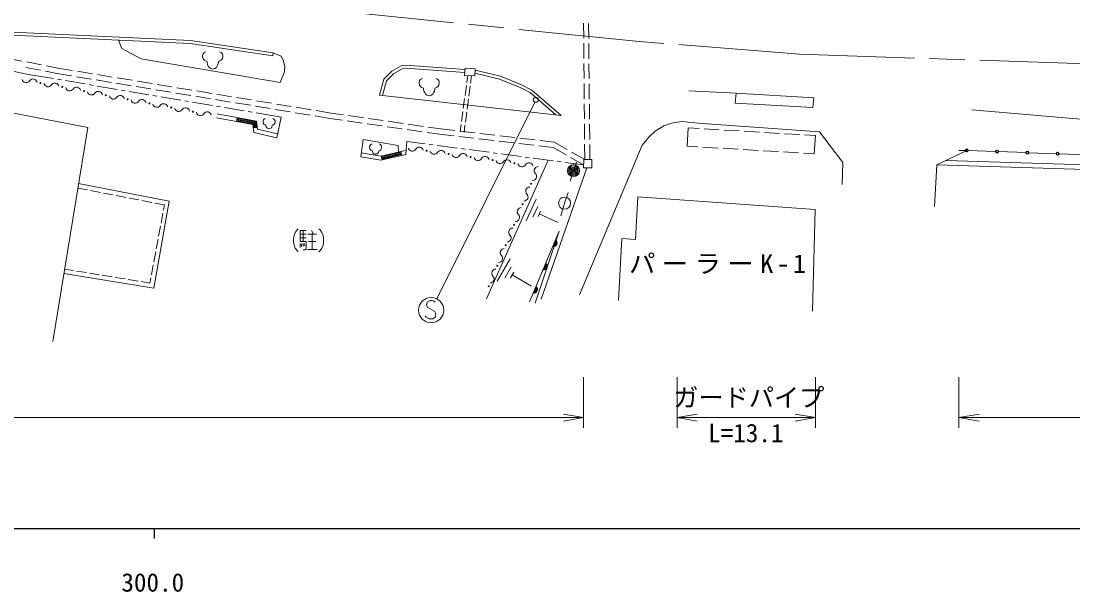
# Model space of a CAD drawing. Units: millimetres at full size, sheet at 1:1000; details may follow other scales. Extents: x 40000 to 680000, y 20000 to 380000.
# Drawn here: x 354772 to 459172, y 198715 to 255332 of the extents above; entities that cross this region are included whole.
import ezdxf
from ezdxf.enums import TextEntityAlignment as Align

# ---------------------------------------------------------------- set-up
doc = ezdxf.new("R2010")
doc.units = ezdxf.units.MM
doc.header["$LTSCALE"] = 1000
doc.linetypes.add('CHAIN', pattern=[18.5, 12, -1.5, 3.5, -1.5])
for name, color, linetype, lineweight in [('M-BMK', 2, 'CHAIN', 13), ('M-STR-HTXT', 7, 'Continuous', 13), ('M-STR-STRC', 7, 'Continuous', 13), ('M-TTL-BAND', 7, 'Continuous', 25), ('M-WORK', 1, 'Continuous', 13)]:
    doc.layers.add(name, color=color, linetype=linetype, lineweight=lineweight)
doc.styles.add('ＭＳ ゴシック', font='')
doc.styles.get('ＭＳ ゴシック').set_extended_font_data('MS Gothic')

# ---------------------------------------------------------------- blocks, each defined once
blk = doc.blocks.new('open_arrow')
at = {"color": 0, "linetype": 'Continuous', "lineweight": -2}
blk.add_lwpolyline([(7.5, 1.25), (0, 0), (7.5, -1.25)], dxfattribs=at)

msp = doc.modelspace()

# ---------------------------------------------------------------- linework, layer by layer
at = {"layer": 'M-BMK'}
for p, q in [((416104, 253308), (388992, 256039)), ((432035, 252056), (416104, 253308)), ((461922, 251033), (432035, 252056))]:
    msp.add_line(p, q, dxfattribs=at)
at = {"layer": 'M-STR-HTXT'}
for p, q in [((410609, 220000), (410609, 215000)), ((419887, 220000), (419887, 215000)), ((433610, 220000), (433610, 215000)), ((447852, 220000), (447852, 215000)), ((204613, 216000), (410609, 216000)), ((419887, 216000), (433610, 216000)), ((447852, 216000), (502508, 216000))]:
    msp.add_line(p, q, dxfattribs=at)
at = {"layer": 'M-STR-STRC'}
for p, q in [((405753, 247304), (396030, 227769)), ((448636, 242497), (447852, 242491)), ((448786, 242492), (451488, 242393)), ((451788, 242383), (454491, 242284)), ((454790, 242273), (457493, 242175)), ((457792, 242164), (460495, 242066)), ((395379, 227612), (395079, 227462)), ((395579, 227612), (395379, 227612)), ((395779, 227562), (395579, 227612)), ((395079, 227462), (395029, 227162)), ((395029, 227162), (395129, 226912)), ((395129, 226912), (395829, 226512)), ((395879, 227462), (395779, 227562)), ((394979, 225962), (394879, 226112)), ((395279, 225812), (394979, 225962)), ((395629, 225812), (395279, 225812)), ((395879, 225962), (395629, 225812)), ((395829, 226512), (395929, 226262)), ((395929, 226262), (395879, 225962))]:
    msp.add_line(p, q, dxfattribs=at)
for centre, radius in [((405865, 247528), 250), ((448636, 242497), 150), ((448636, 242497), 120), ((448636, 242497), 100), ((451638, 242388), 150), ((451638, 242388), 120), ((451638, 242388), 100), ((454640, 242279), 150), ((454640, 242279), 120), ((454640, 242279), 100), ((457643, 242169), 150), ((457643, 242169), 120), ((457643, 242169), 100), ((395479, 226662), 1250)]:
    msp.add_circle(centre, radius, dxfattribs=at)
at = {"layer": 'M-TTL-BAND'}
for p, q in [((40000, 205000), (579000, 205000)), ((368000, 205000), (368000, 204000))]:
    msp.add_line(p, q, dxfattribs=at)
at = {"layer": 'M-WORK'}
for p, q in [((276538, 261159), (361398, 244767)), ((410612, 253626), (410599, 255126)), ((411099, 255099), (411113, 253600)), ((349464, 254144), (371567, 253106)), ((349493, 254443), (371596, 253405)), ((364779, 252596), (364436, 253441)), ((371567, 253106), (379756, 251898)), ((371596, 253405), (379800, 252195)), ((410630, 251627), (410617, 253126)), ((411118, 253100), (411132, 251600)), ((353384, 251660), (354855, 251370)), ((366698, 251585), (364779, 252596)), ((372836, 252091), (372796, 251931)), ((372796, 251931), (372796, 251771)), ((372796, 251771), (372836, 251611)), ((372956, 252211), (372836, 252091)), ((372836, 251611), (372956, 251451)), ((373116, 252291), (372956, 252211)), ((374636, 252211), (374476, 252291)), ((374756, 252091), (374636, 252211)), ((374636, 251451), (374756, 251611)), ((374796, 251931), (374756, 252091)), ((374756, 251611), (374796, 251771)), ((374796, 251771), (374796, 251931)), ((379800, 252195), (379756, 251898)), ((379800, 252195), (380602, 251858)), ((380602, 251858), (380823, 251370)), ((355238, 250742), (356710, 250452)), ((355346, 251274), (356818, 250984)), ((357308, 250888), (358417, 250669)), ((358417, 250669), (359882, 250428)), ((380486, 249230), (366698, 251585)), ((372956, 251451), (373076, 251371)), ((373076, 251371), (373236, 251331)), ((373236, 251331), (373236, 251211)), ((373236, 251211), (373276, 251011)), ((373276, 251011), (373356, 250851)), ((373356, 250851), (373436, 250731)), ((373436, 250731), (373596, 250611)), ((373596, 250611), (373796, 250571)), ((373796, 250571), (373996, 250611)), ((373996, 250611), (374156, 250731)), ((374156, 250731), (374236, 250851)), ((374236, 250851), (374316, 251011)), ((374316, 251011), (374356, 251211)), ((374356, 251331), (374516, 251371)), ((374356, 251211), (374356, 251331)), ((374516, 251371), (374636, 251451)), ((380823, 251370), (380939, 250788)), ((380939, 250788), (380904, 250312)), ((391579, 250373), (392501, 250892)), ((391761, 250131), (392601, 250604)), ((392501, 250892), (392935, 250962)), ((392601, 250604), (392948, 250660)), ((392935, 250962), (398830, 250526)), ((392948, 250660), (398814, 250226)), ((398799, 249946), (398837, 250655)), ((398837, 250655), (399837, 250600)), ((399837, 250600), (399799, 249891)), ((410647, 249627), (410634, 251127)), ((411137, 251100), (411151, 249600)), ((353010, 250558), (355527, 250039)), ((355527, 250039), (357997, 249623)), ((357200, 250355), (358309, 250137)), ((358309, 250137), (359773, 249896)), ((358391, 249556), (358786, 249490)), ((360267, 249815), (361747, 249572)), ((360375, 250347), (361855, 250104)), ((362349, 250023), (363829, 249779)), ((364322, 249698), (365802, 249454)), ((380904, 250312), (380486, 249230)), ((390346, 247980), (390765, 249561)), ((390765, 249561), (391579, 250373)), ((391034, 249406), (391761, 250131)), ((394439, 249566), (394319, 249446)), ((394599, 249646), (394439, 249566)), ((396119, 249566), (395959, 249646)), ((396239, 249446), (396119, 249566)), ((399799, 249891), (398799, 249946)), ((399109, 249929), (399012, 249226)), ((399480, 249909), (399383, 249171)), ((399814, 250165), (402264, 249577)), ((399830, 250469), (402357, 249863)), ((402264, 249577), (404310, 248737)), ((402357, 249863), (404434, 249011)), ((359180, 249423), (361152, 249090)), ((361547, 249024), (361941, 248957)), ((362240, 249490), (363720, 249247)), ((362336, 248891), (364308, 248558)), ((364214, 249166), (365694, 248922)), ((364702, 248492), (365097, 248425)), ((366187, 248841), (367667, 248598)), ((366295, 249373), (367776, 249130)), ((368161, 248517), (369641, 248273)), ((368269, 249049), (369749, 248805)), ((370242, 248724), (371723, 248481)), ((390648, 247947), (391034, 249406)), ((394319, 249446), (394279, 249286)), ((394279, 249286), (394279, 249126)), ((394279, 249126), (394319, 248966)), ((394319, 248966), (394439, 248806)), ((394439, 248806), (394559, 248726)), ((394559, 248726), (394719, 248686)), ((394719, 248686), (394719, 248566)), ((394719, 248566), (394759, 248366)), ((395799, 248366), (395839, 248566)), ((395839, 248686), (395999, 248726)), ((395839, 248566), (395839, 248686)), ((395999, 248726), (396119, 248806)), ((396119, 248806), (396239, 248966)), ((396279, 249286), (396239, 249446)), ((396239, 248966), (396279, 249126)), ((396279, 249126), (396279, 249286)), ((398971, 248929), (398834, 247938)), ((399343, 248874), (399213, 247882)), ((404310, 248737), (405312, 248240)), ((404434, 249011), (405480, 248492)), ((405480, 248492), (408363, 245973)), ((410665, 247627), (410652, 249127)), ((411156, 249100), (411170, 247600)), ((365491, 248359), (367463, 248026)), ((367858, 247959), (368252, 247893)), ((368647, 247826), (370619, 247494)), ((370134, 248192), (371614, 247948)), ((372108, 247867), (373588, 247624)), ((372216, 248399), (373696, 248156)), ((374081, 247543), (375561, 247299)), ((374189, 248075), (375669, 247831)), ((376163, 247750), (377643, 247507)), ((390346, 247980), (408363, 245973)), ((394759, 248366), (394839, 248206)), ((394839, 248206), (394919, 248086)), ((394919, 248086), (395079, 247966)), ((395079, 247966), (395279, 247926)), ((395279, 247926), (395479, 247966)), ((395479, 247966), (395639, 248086)), ((395639, 248086), (395719, 248206)), ((395719, 248206), (395799, 248366)), ((398793, 247641), (398656, 246650)), ((399173, 247585), (399043, 246593)), ((405312, 248240), (407841, 246031)), ((421058, 248419), (425732, 248164)), ((425661, 247185), (425732, 248164)), ((425732, 248164), (433456, 247708)), ((433456, 247708), (433352, 246749)), ((371013, 247427), (371408, 247361)), ((371802, 247294), (373774, 246961)), ((374169, 246895), (374563, 246828)), ((374957, 246762), (376930, 246429)), ((376055, 247218), (377535, 246975)), ((378028, 246893), (379508, 246650)), ((378136, 247426), (379616, 247182)), ((380002, 246569), (381482, 246325)), ((380110, 247101), (381590, 246857)), ((382083, 246776), (383563, 246533)), ((384057, 246452), (385522, 246211)), ((410682, 245627), (410669, 247127)), ((411175, 247100), (411189, 245600)), ((433352, 246749), (425661, 247185)), ((449149, 246515), (465816, 245120)), ((374173, 245741), (377772, 245066)), ((374247, 246135), (378130, 245406)), ((376212, 245766), (376139, 245373)), ((377843, 245134), (376153, 245451)), ((376168, 245530), (377915, 245202)), ((377986, 245270), (376183, 245608)), ((376198, 245687), (378058, 245338)), ((377324, 246363), (377718, 246296)), ((378113, 246229), (380583, 245813)), ((378130, 245406), (378238, 244600)), ((380583, 245813), (380146, 243767)), ((381975, 246244), (383455, 246001)), ((383949, 245920), (385413, 245679)), ((385413, 245679), (386660, 245499)), ((385522, 246211), (386768, 246031)), ((387155, 245428), (388639, 245214)), ((387263, 245960), (388748, 245746)), ((389243, 245674), (390727, 245460)), ((391222, 245389), (392707, 245175)), ((398615, 246353), (398479, 245362)), ((399003, 246296), (398872, 245304)), ((419471, 245249), (420395, 245371)), ((420395, 245371), (421249, 245284)), ((361398, 244767), (357922, 223562)), ((377772, 245066), (377879, 244271)), ((378213, 244784), (377817, 244731)), ((377843, 245134), (377896, 244741)), ((377975, 244752), (377915, 245202)), ((377986, 245270), (378055, 244763)), ((378134, 244774), (378058, 245338)), ((378238, 244600), (380230, 244150)), ((389134, 245142), (390619, 244928)), ((391114, 244857), (392599, 244643)), ((393093, 244572), (394578, 244358)), ((393202, 245104), (394686, 244890)), ((395181, 244819), (396428, 244639)), ((396428, 244639), (397836, 244474)), ((398332, 244416), (399822, 244242)), ((398438, 245065), (398341, 244362)), ((398833, 245007), (398736, 244269)), ((410700, 243627), (410687, 245127)), ((411194, 245100), (411209, 243600)), ((417064, 243819), (417709, 244412)), ((417709, 244412), (418581, 244935)), ((418581, 244935), (419471, 245249)), ((420885, 242925), (420992, 244732)), ((420992, 244732), (422061, 244669)), ((421249, 245284), (422418, 245179)), ((422418, 245179), (434014, 244360)), ((422560, 244639), (424057, 244550)), ((424556, 244520), (426054, 244431)), ((426553, 244401), (428050, 244311)), ((434014, 244360), (436316, 241291)), ((377879, 244271), (380142, 243760)), ((388480, 241865), (388735, 243597)), ((388735, 243597), (392188, 242981)), ((392953, 242120), (393061, 243397)), ((393061, 243397), (394895, 243155)), ((395073, 244286), (396319, 244107)), ((396319, 244107), (397728, 243942)), ((398224, 243884), (399714, 243710)), ((400211, 243652), (401701, 243478)), ((400319, 244184), (401809, 244010)), ((402197, 243420), (403687, 243246)), ((402305, 243952), (403795, 243778)), ((404292, 243720), (405782, 243546)), ((406278, 243488), (407687, 243324)), ((407687, 243324), (408984, 242590)), ((416401, 243017), (417064, 243819)), ((428549, 244282), (430047, 244192)), ((430546, 244163), (432043, 244073)), ((432542, 244044), (433610, 243980)), ((433610, 243980), (433503, 242172)), ((388552, 242254), (390482, 241929)), ((390482, 241929), (392888, 242499)), ((390542, 241861), (392488, 242322)), ((390560, 241783), (392507, 242244)), ((392188, 242981), (392241, 242345)), ((392562, 242010), (392470, 242400)), ((395292, 243102), (395688, 243050)), ((396085, 242997), (398068, 242735)), ((398464, 242683), (398861, 242630)), ((399257, 242578), (401240, 242316)), ((401637, 242264), (402033, 242211)), ((404184, 243188), (405674, 243014)), ((406170, 242956), (407578, 242792)), ((407578, 242792), (408876, 242058)), ((409419, 242344), (410717, 241609)), ((410193, 228177), (416401, 243017)), ((410717, 241609), (410704, 243127)), ((411213, 243100), (411228, 241600)), ((421953, 242861), (420885, 242925)), ((423949, 242742), (422452, 242831)), ((425946, 242623), (424449, 242712)), ((427942, 242504), (426445, 242593)), ((429939, 242385), (428441, 242474)), ((431935, 242266), (430438, 242355)), ((433503, 242172), (432434, 242236)), ((445666, 241077), (448636, 242497)), ((388485, 241860), (390495, 241521)), ((390495, 241521), (392980, 242109)), ((390524, 241939), (390616, 241550)), ((390579, 241705), (392525, 242166)), ((390597, 241627), (392543, 242088)), ((400977, 227775), (407073, 241545)), ((402430, 242159), (404413, 241897)), ((404809, 241844), (405206, 241792)), ((405602, 241739), (407585, 241477)), ((407982, 241425), (408378, 241372)), ((408775, 241320), (410609, 241077)), ((409311, 241811), (410609, 241077)), ((409601, 240492), (409898, 241337)), ((410604, 240789), (410619, 241611)), ((410619, 241611), (411425, 241596)), ((411425, 241596), (411410, 240773)), ((436316, 241291), (436281, 239111)), ((466878, 240885), (446573, 241511)), ((406406, 227737), (410936, 240782)), ((409601, 240492), (409276, 239456)), ((411410, 240773), (410604, 240789)), ((445436, 236936), (445666, 241077)), ((466859, 240385), (445666, 241077)), ((369468, 237469), (360489, 239226)), ((361371, 238585), (360415, 238772)), ((362646, 238335), (361665, 238527)), ((363922, 238085), (362941, 238277)), ((408718, 237271), (409086, 238321)), ((365198, 237835), (364217, 238028)), ((366474, 237586), (365492, 237778)), ((367750, 237336), (366768, 237528)), ((367952, 228834), (369468, 237469)), ((369000, 237091), (368044, 237278)), ((368902, 236563), (369000, 237091)), ((404906, 235522), (405900, 237667)), ((408718, 237271), (408356, 236020)), ((415764, 233671), (415987, 237915)), ((415987, 237915), (433580, 236644)), ((368664, 235284), (368847, 236268)), ((405557, 235872), (406053, 236945)), ((406083, 235954), (406332, 236490)), ((406207, 236222), (408085, 235353)), ((433580, 236644), (433322, 226565)), ((368427, 234006), (368609, 234989)), ((381866, 234072), (381806, 233772)), ((381986, 234372), (381866, 234072)), ((382166, 234612), (381986, 234372)), ((382286, 234732), (382166, 234612)), ((382466, 234552), (382466, 233472)), ((383066, 234552), (382466, 234552)), ((382466, 234192), (383066, 234192)), ((382766, 234552), (382766, 233472)), ((383246, 234192), (384086, 234192)), ((383606, 234552), (383786, 234192)), ((383666, 234192), (383666, 232692)), ((384326, 234732), (384446, 234612)), ((384446, 234612), (384626, 234372)), ((384626, 234372), (384746, 234072)), ((384746, 234072), (384806, 233772)), ((405225, 227488), (408173, 234481)), ((408173, 234481), (405784, 227366)), ((368189, 232728), (368372, 233711)), ((381806, 233772), (381806, 233412)), ((381806, 233412), (381866, 233112)), ((381866, 233112), (381986, 232812)), ((382466, 233832), (383066, 233832)), ((382466, 233472), (383066, 233472)), ((382466, 233232), (382466, 232872)), ((382586, 233232), (382646, 232932)), ((382706, 233232), (382826, 232992)), ((382826, 233292), (382946, 233052)), ((383066, 233472), (383066, 232752)), ((383306, 233472), (384026, 233472)), ((384746, 233112), (384626, 232812)), ((384806, 233412), (384746, 233112)), ((384806, 233772), (384806, 233412)), ((414077, 227643), (414396, 233753)), ((414396, 233753), (415764, 233671)), ((367952, 231450), (368135, 232433)), ((381986, 232812), (382166, 232572)), ((382166, 232572), (382286, 232452)), ((382946, 232632), (382766, 232632)), ((383066, 232752), (382946, 232632)), ((384146, 232692), (383186, 232692)), ((384446, 232572), (384326, 232452)), ((384626, 232812), (384446, 232572)), ((359098, 230736), (359975, 230592)), ((367715, 230172), (367897, 231155)), ((402042, 229531), (403328, 231738)), ((402777, 229842), (403420, 230945)), ((359026, 230297), (367952, 228834)), ((360271, 230543), (361257, 230382)), ((361553, 230333), (362540, 230171)), ((362836, 230123), (363823, 229961)), ((364119, 229913), (365106, 229751)), ((365402, 229702), (366389, 229541)), ((367562, 229348), (367660, 229877)), ((403352, 229876), (403674, 230428)), ((403513, 230152), (405444, 229027)), ((366685, 229492), (367562, 229348))]:
    msp.add_line(p, q, dxfattribs=at)
for centre, radius in [((356700, 249202), 50), ((358862, 248794), 50), ((361024, 248385), 50), ((363185, 247977), 50), ((365347, 247569), 50), ((367509, 247161), 50), ((369671, 246753), 50), ((371833, 246345), 50), ((395029, 242468), 50), ((397208, 242160), 50), ((399386, 241852), 50), ((401564, 241544), 50), ((403743, 241236), 50), ((409601, 240492), 600), ((409601, 240492), 480), ((409601, 240492), 360), ((409601, 240492), 240), ((409601, 240492), 120), ((409601, 240492), 100), ((409601, 240492), 20), ((405394, 239193), 50), ((404553, 237160), 50), ((408718, 237271), 600), ((403711, 235128), 50), ((402870, 233095), 50), ((402028, 231062), 50), ((401186, 229030), 50)]:
    msp.add_circle(centre, radius, dxfattribs=at)
for centre, radius, start, end in [((355280, 249629), 406, 191.92731, 326.68759), ((355959, 249183), 406, 11.92731, 146.68762), ((357441, 249221), 406, 191.92731, 326.68759), ((358120, 248775), 406, 11.92731, 146.68762), ((359603, 248813), 406, 191.92731, 326.68759), ((360282, 248366), 406, 11.92731, 146.68762), ((361765, 248404), 406, 191.92731, 326.68759), ((362444, 247958), 406, 11.92731, 146.68762), ((363927, 247996), 406, 191.92731, 326.68759), ((364606, 247550), 406, 11.92731, 146.68762), ((366089, 247588), 406, 191.92731, 326.68759), ((366768, 247142), 406, 11.92731, 146.68762), ((368250, 247180), 406, 191.92731, 326.68759), ((368929, 246734), 406, 11.92731, 146.68762), ((370412, 246772), 406, 191.92731, 326.68759), ((371091, 246326), 406, 11.92731, 146.68762), ((372574, 246364), 406, 191.92731, 326.68759), ((373253, 245917), 406, 11.92731, 146.68762), ((379145, 245347), 359, 113.44836, 257.2818), ((379627, 245347), 359, 282.7182, 66.55164), ((379386, 244977), 321, 176.52863, 3.47141), ((389716, 242811), 359, 113.44836, 257.2818), ((389957, 242441), 321, 176.52863, 3.47141), ((390198, 242811), 359, 282.7182, 66.55164), ((393591, 242830), 406, 194.56927, 329.32953), ((394290, 242415), 406, 14.56927, 149.32953), ((395769, 242521), 406, 194.56927, 329.32953), ((396468, 242107), 406, 14.56927, 149.32953), ((397947, 242213), 406, 194.56927, 329.32953), ((398646, 241799), 406, 14.56927, 149.32953), ((400126, 241905), 406, 194.56927, 329.32953), ((400825, 241491), 406, 14.56927, 149.32953), ((402304, 241597), 406, 194.56927, 329.32953), ((403003, 241183), 406, 14.56927, 149.32953), ((404482, 241289), 406, 194.56927, 329.32953), ((405181, 240875), 406, 14.56927, 149.32953), ((405527, 239922), 406, 270.12842, 44.8887), ((406103, 240496), 406, 90.12842, 224.88867), ((404686, 237890), 406, 270.12842, 44.8887), ((405261, 238463), 406, 90.12842, 224.88867), ((403844, 235857), 406, 270.12842, 44.8887), ((404420, 236431), 406, 90.12842, 224.88867), ((403003, 233824), 406, 270.12842, 44.8887), ((403578, 234398), 406, 90.12842, 224.88867), ((407620, 233309), 354, 255.94458, 58.34976), ((407620, 233309), 283, 258.16864, 56.12573), ((407620, 233309), 212, 261.91498, 52.37939), ((407620, 233309), 142, 269.62671, 44.66766), ((407620, 233309), 100, 279.94434, 34.35001), ((402161, 231792), 406, 270.12842, 44.8887), ((402737, 232365), 406, 90.12842, 224.88867), ((401895, 230333), 406, 90.12842, 224.88867), ((406649, 231005), 354, 255.94458, 58.34976), ((406649, 231005), 283, 258.16864, 56.12573), ((406649, 231005), 212, 261.91498, 52.37939), ((406649, 231005), 142, 269.62671, 44.66766), ((406649, 231005), 100, 279.94434, 34.35001), ((401319, 229759), 406, 270.12842, 44.8887), ((405678, 228702), 354, 255.94458, 58.34976), ((405678, 228702), 283, 258.16864, 56.12573), ((405678, 228702), 212, 261.91498, 52.37939), ((405678, 228702), 142, 269.62671, 44.66766), ((405678, 228702), 100, 279.94434, 34.35001)]:
    msp.add_arc(centre, radius, start, end, dxfattribs=at)

# ---------------------------------------------------------------- block references
at = {"layer": 'M-STR-HTXT', "xscale": 267, "yscale": 267, "rotation": 180}
for p in [(410609, 216000), (433610, 216000)]:
    msp.add_blockref('open_arrow', p, dxfattribs=at)
at = {"layer": 'M-STR-HTXT', "xscale": 267, "yscale": 267}
for p in [(419887, 216000), (447852, 216000)]:
    msp.add_blockref('open_arrow', p, dxfattribs=at)

# ---------------------------------------------------------------- texts
at = {"layer": 'M-STR-HTXT', "style": 'ＭＳ ゴシック'}
msp.add_text('ガードパイプ', height=1833, dxfattribs=at).set_placement((427000, 218000), align=Align.MIDDLE_CENTER)
msp.add_text('L=13.1', height=1833, dxfattribs=at).set_placement((426704, 213010), align=Align.BOTTOM_CENTER)
at = {"layer": 'M-TTL-BAND', "style": 'ＭＳ ゴシック'}
msp.add_text('300.0', height=1833, dxfattribs=at).set_placement((367844, 198195), align=Align.BOTTOM_CENTER)
at = {"layer": 'M-WORK', "insert": (415104, 230258), "char_height": 1833, "attachment_point": 7, "style": 'ＭＳ ゴシック'}
msp.add_mtext('\\T1.24;\\W1.05;パーラーK-1', dxfattribs=at)

doc.saveas('drawing.dxf')
